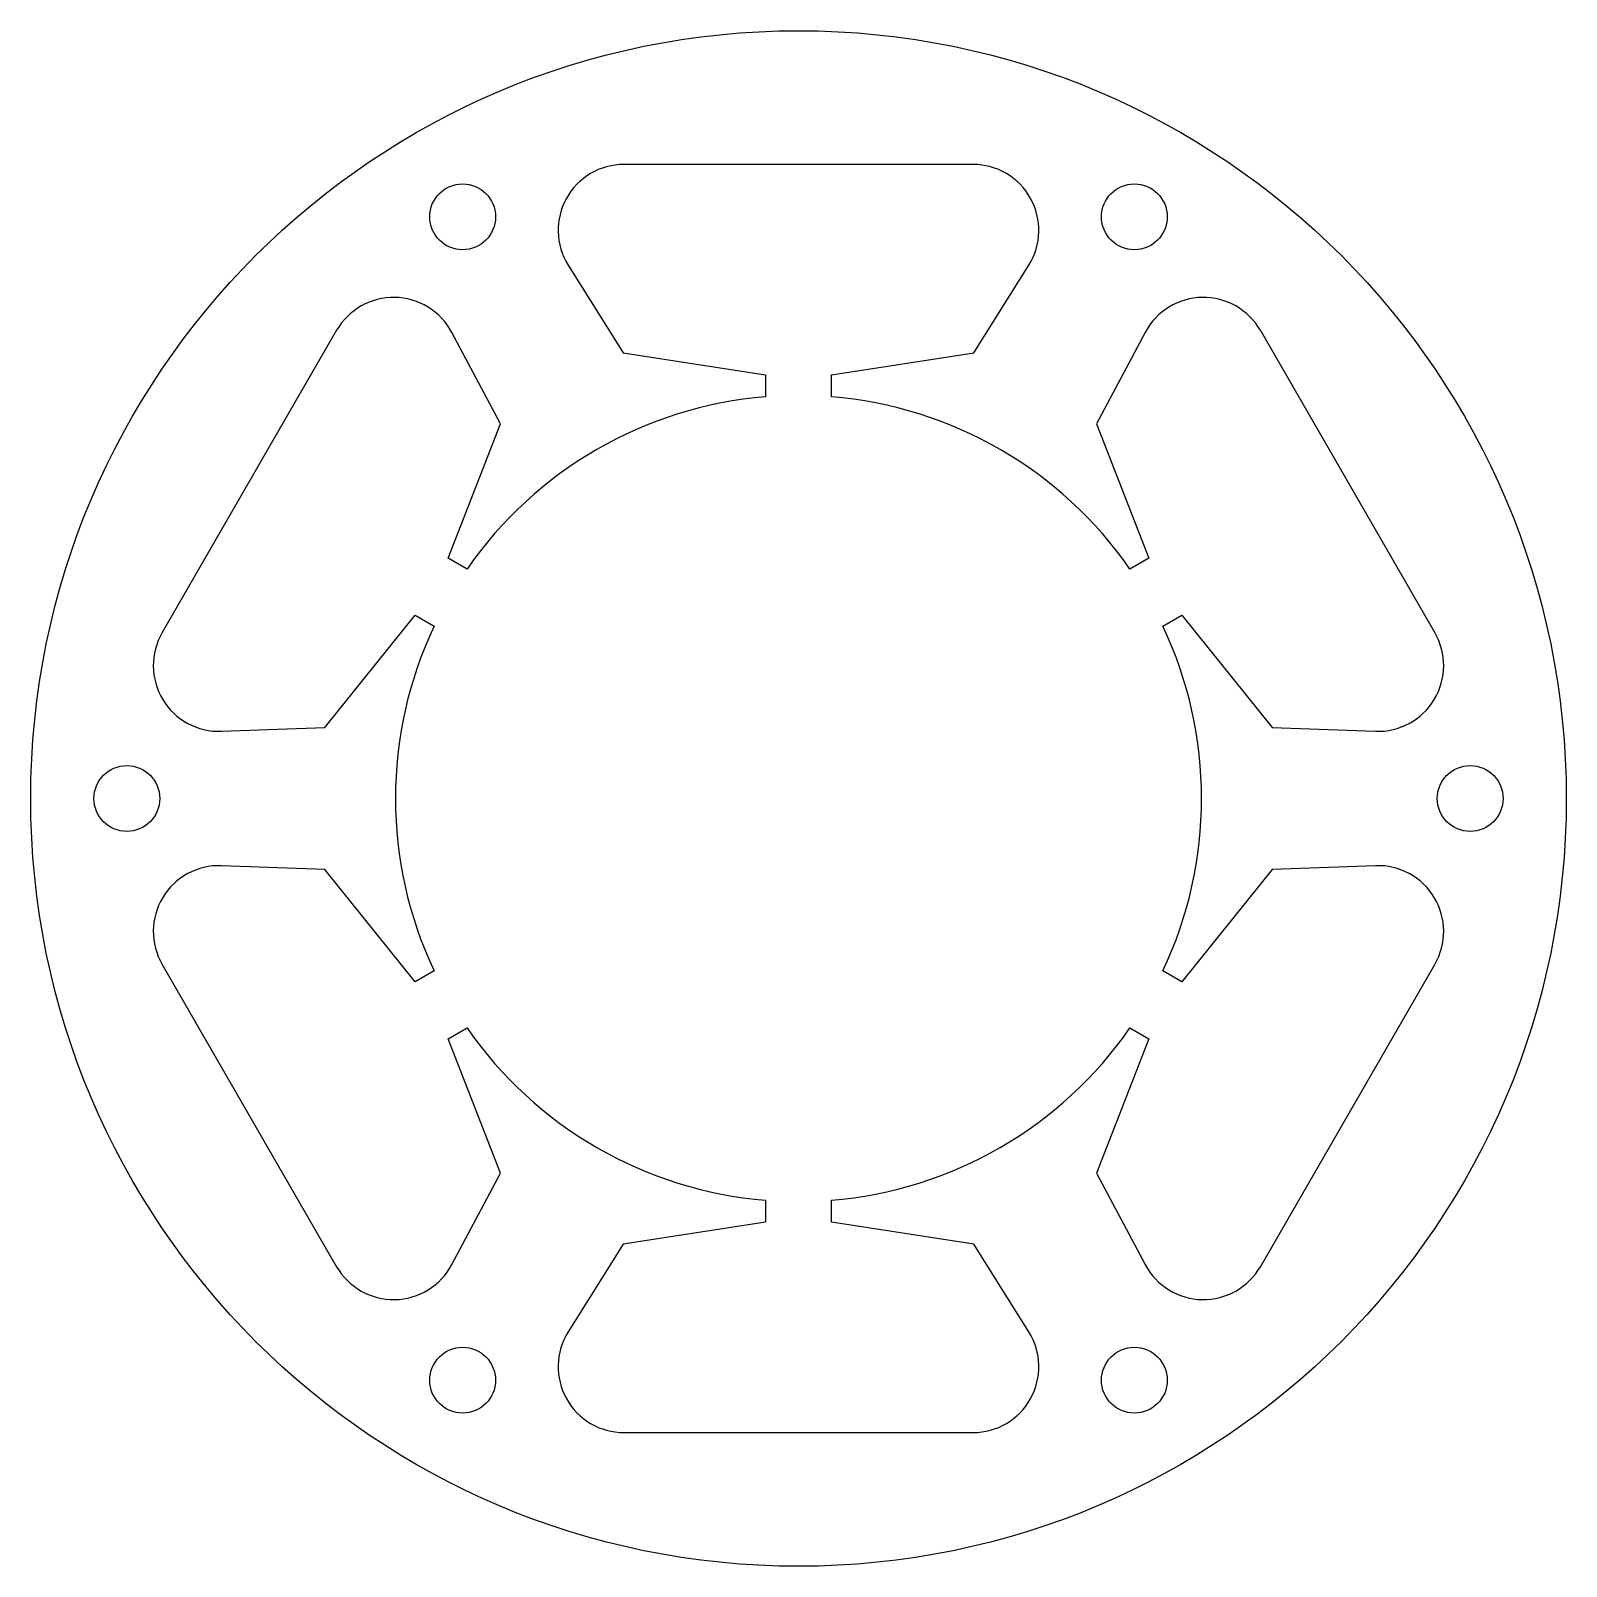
# Model space of a CAD drawing. Header units: millimetres. Extents: x -35 to 35, y -35 to 35.
import ezdxf

# ---------------------------------------------------------------- set-up
doc = ezdxf.new("R2010")
doc.units = ezdxf.units.MM

msp = doc.modelspace()

# ---------------------------------------------------------------- linework, layer by layer
at = {"color": 7, "linetype": 'Continuous', "lineweight": 25}
for p, q in [((7.956, 28.904), (-7.956, 28.904)), ((-10.5, 24.314), (-8, 20.314)), ((8, 20.314), (10.5, 24.314)), ((-21.053, 21.342), (-29.009, 7.562)), ((-13.592, 17.085), (-15.806, 21.25)), ((15.806, 21.25), (13.592, 17.085)), ((29.009, 7.562), (21.053, 21.342)), ((-8, 20.314), (-1.5, 19.314)), ((1.5, 19.314), (8, 20.314)), ((-1.5, 19.314), (-1.5, 18.314)), ((1.5, 18.314), (1.5, 19.314)), ((-15.976, 10.956), (-13.592, 17.085)), ((13.592, 17.085), (15.976, 10.956)), ((-15.11, 10.456), (-15.976, 10.956)), ((15.976, 10.956), (15.11, 10.456)), ((-21.592, 3.229), (-17.476, 8.358)), ((-17.476, 8.358), (-16.61, 7.858)), ((16.61, 7.858), (17.476, 8.358)), ((17.476, 8.358), (21.592, 3.229)), ((-26.306, 3.064), (-21.592, 3.229)), ((21.592, 3.229), (26.306, 3.064)), ((-21.592, -3.229), (-26.306, -3.064)), ((-17.476, -8.358), (-21.592, -3.229)), ((21.592, -3.229), (17.476, -8.358)), ((26.306, -3.064), (21.592, -3.229)), ((-29.009, -7.562), (-21.053, -21.342)), ((21.053, -21.342), (29.009, -7.562)), ((-16.61, -7.858), (-17.476, -8.358)), ((17.476, -8.358), (16.61, -7.858)), ((-15.976, -10.956), (-15.11, -10.456)), ((15.11, -10.456), (15.976, -10.956)), ((-13.592, -17.085), (-15.976, -10.956)), ((15.976, -10.956), (13.592, -17.085)), ((-15.806, -21.25), (-13.592, -17.085)), ((13.592, -17.085), (15.806, -21.25)), ((-1.5, -18.314), (-1.5, -19.314)), ((1.5, -19.314), (1.5, -18.314)), ((-1.5, -19.314), (-8, -20.314)), ((8, -20.314), (1.5, -19.314)), ((-8, -20.314), (-10.5, -24.314)), ((10.5, -24.314), (8, -20.314)), ((-7.956, -28.904), (7.956, -28.904))]:
    msp.add_line(p, q, dxfattribs=at)
for centre, radius in [((0, 0), 35), ((-15.31, 26.518), 1.5), ((15.31, 26.518), 1.5), ((-30.62, 0), 1.5), ((30.62, 0), 1.5), ((-15.31, -26.518), 1.5), ((15.31, -26.518), 1.5)]:
    msp.add_circle(centre, radius, dxfattribs=at)
for centre, radius, start, end in [((-7.956, 25.904), 3, 90, 212.00538), ((7.956, 25.904), 3, 327.99462, 90), ((-18.455, 19.842), 3, 27.99462, 150), ((18.455, 19.842), 3, 30, 152.00538), ((0, 0), 18.375, 94.68242, 145.31758), ((0, 0), 18.375, 34.68242, 85.31758), ((0, 0), 18.375, 154.68242, 205.31758), ((0, 0), 18.375, 334.68242, 25.31758), ((-26.411, 6.062), 3, 150, 272.00538), ((26.411, 6.062), 3, 267.99462, 30), ((-26.411, -6.062), 3, 87.99462, 210), ((26.411, -6.062), 3, 330, 92.00538), ((0, 0), 18.375, 214.68242, 265.31758), ((0, 0), 18.375, 274.68242, 325.31758), ((-18.455, -19.842), 3, 210, 332.00538), ((18.455, -19.842), 3, 207.99462, 330), ((-7.956, -25.904), 3, 147.99462, 270), ((7.956, -25.904), 3, 270, 32.00538)]:
    msp.add_arc(centre, radius, start, end, dxfattribs=at)

doc.saveas('drawing.dxf')
